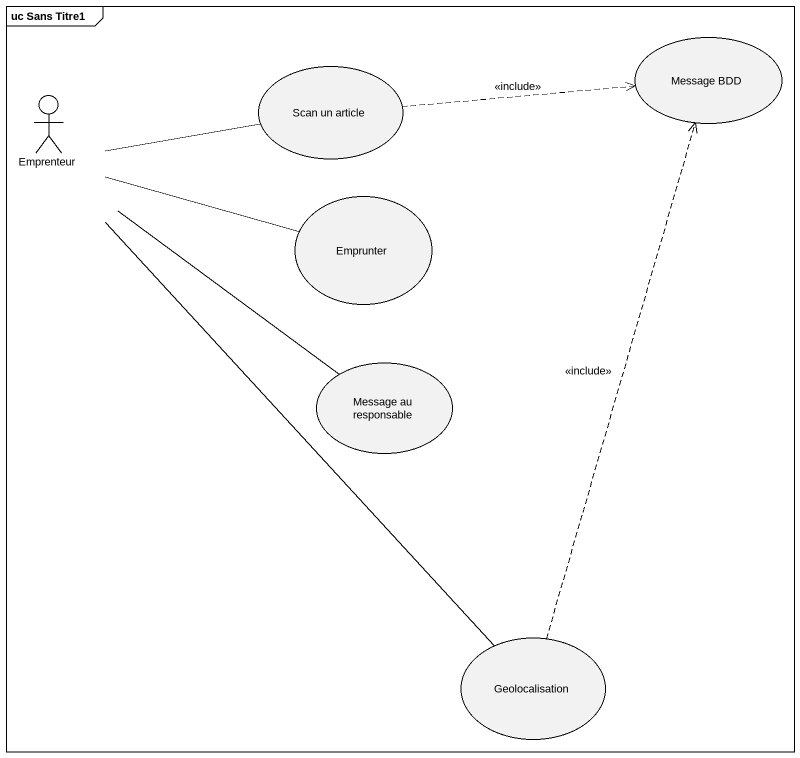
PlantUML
@startuml
mainframe uc Sans Titre1
usecase "Scan un article" as Scan_un_article
usecase "Message BDD" as Message_BDD
actor Emprenteur
usecase Emprunter
usecase "Message au responsable" as Message_au_responsable
usecase Geolocalisation
Scan_un_article .right.> Message_BDD : <<include>>
Emprenteur -right- Scan_un_article
Emprenteur -right- Emprunter
Emprenteur -- Message_au_responsable
Emprenteur -- Geolocalisation
Geolocalisation .up.> Message_BDD : <<include>>
@enduml
